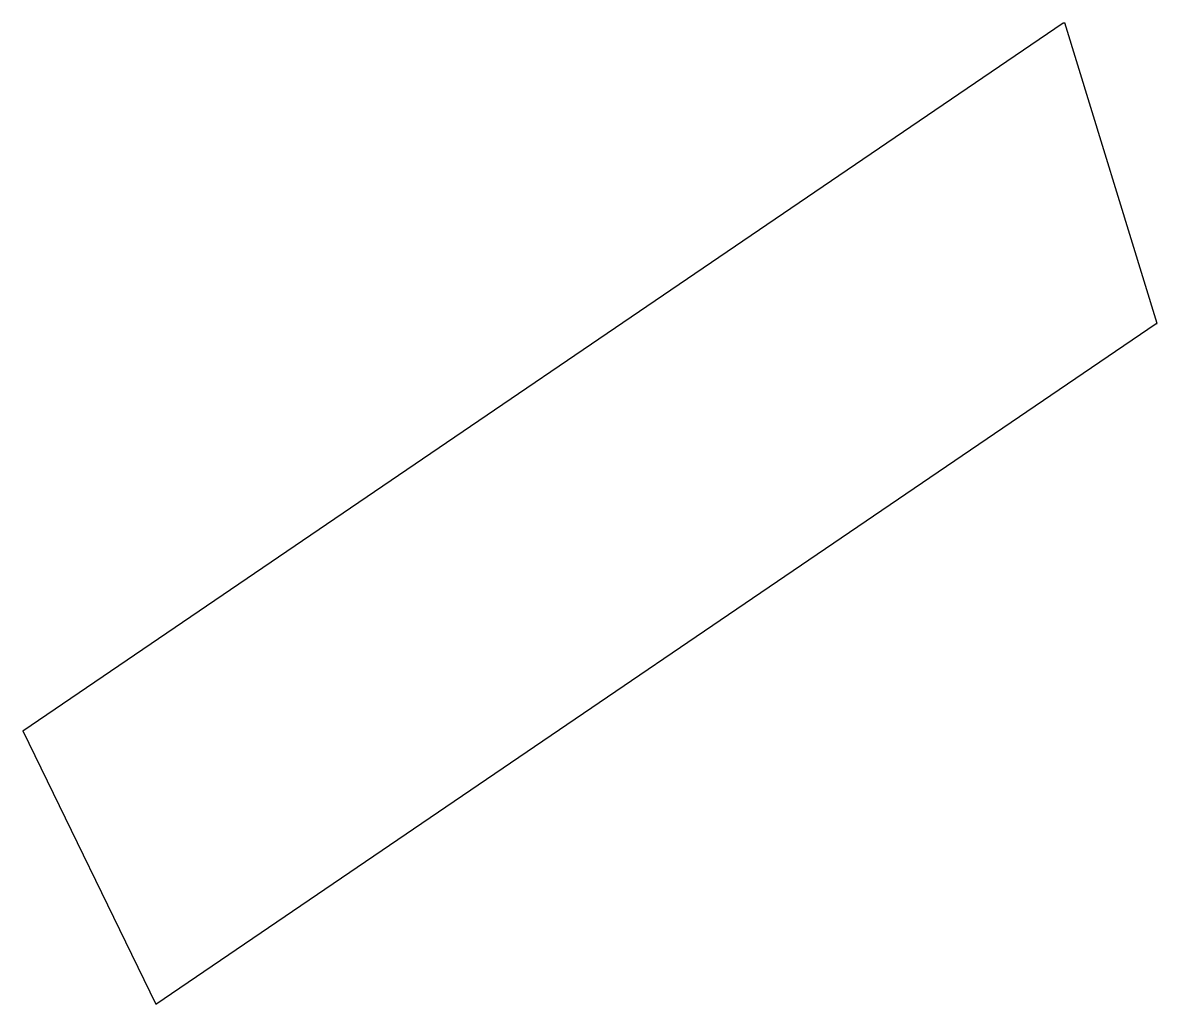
# Model space of a CAD drawing. Header units: millimetres. Extents: x 338.7 to 357.6, y -174.4 to -158.1.
import ezdxf

# ---------------------------------------------------------------- set-up
doc = ezdxf.new("R2010")
doc.units = ezdxf.units.MM

msp = doc.modelspace()

# ---------------------------------------------------------------- linework, layer by layer
for p, q in [((338.708, -169.873), (356, -158.1)), ((356, -158.1), (356.025, -158.1)), ((357.562, -163.1), (356.025, -158.1)), ((340.918, -174.417), (357.541, -163.1)), ((357.541, -163.1), (357.562, -163.1)), ((338.708, -169.873), (340.918, -174.417))]:
    msp.add_line(p, q)

doc.saveas('drawing.dxf')
